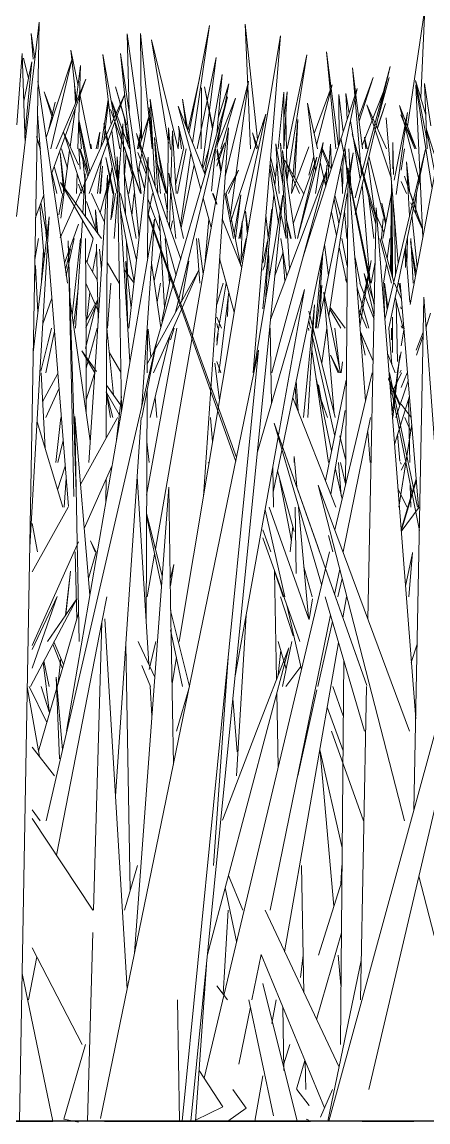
# Model space of a CAD drawing. Header units: millimetres. Extents: x -10020 to 20888, y -4665 to 12339.
# Drawn here: x 1433.1 to 1458.1, y 3048 to 3115.7 of the extents above; entities that cross this region are included whole.
import ezdxf

# ---------------------------------------------------------------- set-up
doc = ezdxf.new("R2010")
doc.units = ezdxf.units.MM
doc.linetypes.add('Grid Line 1_2_', pattern=[22.225, 12.7, -3.175, 3.175, -3.175])
doc.layers.add('G-IMPT', color=8, linetype='Continuous', lineweight=9)

# ---------------------------------------------------------------- blocks, each defined once
blk = doc.blocks.new('Grass Array - 25_dwg-V18-West')
at = {"layer": 'G-IMPT'}
for p, q in [((1439.428, 3107.901), (1439.417, 3107.932)), ((1453.45, 3105.142), (1453.068, 3106.985)), ((1456.969, 3103.77), (1456.794, 3107.101)), ((1454.53, 3099.93), (1453.67, 3104.079)), ((1454.53, 3099.624), (1453.653, 3104.006)), ((1457.186, 3099.624), (1457.041, 3102.383))]:
    blk.add_line(p, q, dxfattribs=at)
blk = doc.blocks.new('Grass Array - 25_dwg-V19-West')
at = {"layer": 'G-IMPT'}
for p, q in [((1432.773, 3103.734), (1434.152, 3115.713)), ((1432.953, 3048), (1434.152, 3115.713)), ((1433.89, 3113.438), (1433.662, 3115.003)), ((1433.787, 3113.419), (1433.662, 3115.003)), ((1443.384, 3108.827), (1444.65, 3115.506)), ((1443.6, 3108.278), (1444.65, 3115.506)), ((1442.779, 3077.552), (1449.026, 3114.87)), ((1448.053, 3102.989), (1449.026, 3114.87)), ((1438.085, 3113.723), (1438.588, 3109.396)), ((1438.085, 3113.723), (1438.785, 3109.833)), ((1439.176, 3113.782), (1440.312, 3102.406)), ((1439.176, 3113.782), (1440.445, 3105.142)), ((1434.592, 3108.609), (1436.163, 3113.389)), ((1434.882, 3107.901), (1436.163, 3113.389)), ((1436.417, 3110.745), (1436.713, 3113.03)), ((1436.55, 3107.901), (1436.713, 3113.03)), ((1443.899, 3107.901), (1445.061, 3113.535)), ((1444.205, 3106.741), (1445.061, 3113.535)), ((1454.005, 3106.332), (1453.466, 3112.896)), ((1454.083, 3107.901), (1453.466, 3112.896)), ((1453.619, 3104.894), (1455.785, 3112.97)), ((1453.619, 3103.863), (1455.785, 3112.97)), ((1443.308, 3109.019), (1444.03, 3112.235)), ((1444.344, 3106.385), (1445.44, 3112.478)), ((1445.102, 3108.804), (1445.44, 3112.478)), ((1435.405, 3103.017), (1434.087, 3112.08)), ((1437.031, 3112.185), (1434.918, 3106.366)), ((1437.031, 3112.185), (1435.205, 3107.901)), ((1444.162, 3111.666), (1444.134, 3107.901)), ((1444.852, 3109.208), (1444.341, 3111.723)), ((1444.838, 3109.129), (1444.341, 3111.723)), ((1445.192, 3109.787), (1445.841, 3111.898)), ((1445.546, 3110.341), (1445.841, 3111.898)), ((1445.617, 3106.194), (1447.048, 3112.067)), ((1445.946, 3103.827), (1447.048, 3112.067)), ((1450.779, 3102.383), (1453.739, 3111.621)), ((1451.089, 3108.853), (1452.206, 3111.84)), ((1451.25, 3108.122), (1452.206, 3111.84)), ((1451.35, 3100.122), (1453.739, 3111.621)), ((1458.36, 3105.446), (1457.362, 3111.834)), ((1457.793, 3102.452), (1457.362, 3111.834)), ((1435.444, 3102.413), (1439.417, 3111.238)), ((1437.245, 3105.142), (1439.417, 3111.238)), ((1441.759, 3105.981), (1440.997, 3110.964)), ((1441.295, 3105.585), (1440.997, 3110.964)), ((1441.231, 3095.413), (1445.767, 3111.106)), ((1443.313, 3109.041), (1442.983, 3110.961)), ((1443.213, 3109.261), (1442.983, 3110.961)), ((1443.089, 3100.007), (1445.767, 3111.106)), ((1448.888, 3107.901), (1449.225, 3111.398)), ((1449.227, 3107.901), (1449.225, 3111.398)), ((1436.066, 3108.036), (1436.367, 3110.356)), ((1440.393, 3105.142), (1438.551, 3110.321)), ((1440.429, 3105.142), (1438.551, 3110.321)), ((1438.628, 3110.827), (1439.715, 3107.901)), ((1438.628, 3110.827), (1439.248, 3108.617)), ((1439.248, 3108.617), (1438.628, 3110.827)), ((1442.714, 3110.531), (1444.378, 3106.3)), ((1442.714, 3110.531), (1444.116, 3105.394)), ((1444.116, 3105.394), (1442.714, 3110.531)), ((1451.299, 3107.901), (1450.68, 3110.713)), ((1451.187, 3106.547), (1450.68, 3110.713)), ((1434.641, 3102.579), (1434.052, 3110.061)), ((1438.829, 3109.587), (1439.132, 3107.901)), ((1445.098, 3107.983), (1445.411, 3109.631)), ((1455.539, 3109.821), (1456.28, 3100.88)), ((1456.031, 3105.977), (1456.853, 3110.134)), ((1456.143, 3105.096), (1456.853, 3110.134)), ((1456.445, 3110.001), (1457.288, 3107.901)), ((1456.445, 3110.001), (1457.373, 3107.901)), ((1436.577, 3106.912), (1435.663, 3108.923)), ((1436.918, 3105.142), (1435.663, 3108.923)), ((1438.968, 3105.142), (1438.136, 3109.47)), ((1438.984, 3105.949), (1438.136, 3109.47)), ((1438.63, 3109.03), (1438.983, 3105.995)), ((1439.049, 3105.951), (1439.31, 3109.444)), ((1439.48, 3103.885), (1439.31, 3109.444)), ((1440.779, 3106.581), (1440.146, 3108.844)), ((1442.875, 3101.101), (1440.146, 3108.844)), ((1440.211, 3107.901), (1440.425, 3109.039)), ((1440.305, 3107.901), (1440.425, 3109.039)), ((1441.322, 3083.237), (1445.822, 3109.195)), ((1442.053, 3103.434), (1442.13, 3109.189)), ((1442.258, 3107.869), (1442.13, 3109.189)), ((1442.272, 3105.801), (1442.372, 3109.014)), ((1442.592, 3105.142), (1442.372, 3109.014)), ((1445.075, 3098.227), (1445.822, 3109.195)), ((1447.651, 3107.901), (1447.301, 3108.894)), ((1447.552, 3107.901), (1447.301, 3108.894)), ((1447.938, 3109.416), (1447.924, 3109.475)), ((1447.938, 3109.392), (1447.924, 3109.475)), ((1454.902, 3103.261), (1453.436, 3108.824)), ((1454.909, 3103.579), (1453.436, 3108.824)), ((1459.707, 3103.745), (1458.011, 3109.096)), ((1459.301, 3102.383), (1458.011, 3109.096)), ((1437.381, 3107.901), (1437.345, 3108.183)), ((1437.361, 3107.901), (1437.345, 3108.183)), ((1441.625, 3105.142), (1441.266, 3108.603)), ((1441.469, 3105.142), (1441.266, 3108.603)), ((1448.933, 3105.142), (1448.73, 3108.209)), ((1449.167, 3105.745), (1448.73, 3108.209)), ((1449.015, 3108.243), (1449.064, 3107.901)), ((1449.015, 3108.243), (1449.37, 3102.396)), ((1450.064, 3102.383), (1451.659, 3108.297)), ((1451.185, 3105.142), (1451.659, 3108.297)), ((1452.094, 3108.2), (1451.946, 3106.026)), ((1452.156, 3106.683), (1452.094, 3108.2)), ((1454.593, 3099.624), (1452.74, 3108.567)), ((1453.189, 3106.322), (1452.74, 3108.567)), ((1455.943, 3106.664), (1455.947, 3108.292)), ((1455.987, 3106.319), (1455.947, 3108.292)), ((1435.726, 3105.412), (1435.455, 3107.652)), ((1435.682, 3105.142), (1435.455, 3107.652)), ((1435.495, 3103.636), (1436.035, 3107.801)), ((1437.155, 3106.213), (1436.644, 3107.901)), ((1437.216, 3106.349), (1436.675, 3107.901)), ((1439.417, 3108.012), (1439.937, 3106.16)), ((1439.937, 3106.16), (1439.417, 3108.012)), ((1442.561, 3105.689), (1443.057, 3107.901)), ((1442.686, 3105.142), (1443.209, 3107.901)), ((1442.861, 3103.196), (1443.506, 3107.63)), ((1444.233, 3106.669), (1444.612, 3107.901)), ((1444.777, 3105.285), (1445.018, 3107.901)), ((1445.349, 3106.465), (1445.098, 3107.773)), ((1445.377, 3106.628), (1445.118, 3107.901)), ((1449.583, 3100.503), (1449.145, 3107.805)), ((1449.943, 3102.383), (1449.145, 3107.805)), ((1449.702, 3105.142), (1450.779, 3108.022)), ((1451.32, 3096.865), (1453.5, 3107.664)), ((1452.835, 3105.142), (1452.884, 3107.503)), ((1453.142, 3105.89), (1453.006, 3107.901)), ((1453.247, 3105.974), (1453.5, 3107.664)), ((1455.451, 3097.4), (1457.948, 3107.88)), ((1457.948, 3107.88), (1455.819, 3097.434)), ((1438.701, 3105.142), (1438.27, 3107.376)), ((1438.27, 3107.376), (1438.757, 3105.142)), ((1438.758, 3105.142), (1438.27, 3107.376)), ((1439.746, 3094.78), (1438.958, 3107.412)), ((1439.145, 3096.892), (1438.958, 3107.412)), ((1439.692, 3096.865), (1440.869, 3107.388)), ((1440.842, 3101.162), (1440.869, 3107.388)), ((1442.031, 3105.142), (1441.433, 3106.99)), ((1441.978, 3105.142), (1441.442, 3106.906)), ((1442.896, 3103.043), (1443.698, 3106.927)), ((1449.373, 3102.383), (1448.382, 3107.008)), ((1448.716, 3106.124), (1448.414, 3107.402)), ((1448.671, 3105.657), (1448.806, 3107.057)), ((1449.289, 3107.201), (1450.441, 3105.142)), ((1449.289, 3107.201), (1450.195, 3105.142)), ((1450.195, 3105.142), (1449.289, 3107.201)), ((1449.812, 3103.278), (1451.263, 3107.397)), ((1450.064, 3102.383), (1451.263, 3107.397)), ((1450.779, 3106.289), (1451.077, 3107.45)), ((1451.807, 3105.592), (1451.477, 3107.089)), ((1456.969, 3103.77), (1456.794, 3107.101)), ((1456.794, 3107.101), (1456.991, 3105.142)), ((1436.463, 3105.142), (1436.502, 3106.395)), ((1436.849, 3103.943), (1437.002, 3106.372)), ((1437.013, 3103.719), (1437.002, 3106.372)), ((1437.683, 3095.71), (1438.365, 3106.279)), ((1437.919, 3103.959), (1438.586, 3106.456)), ((1438.291, 3090.091), (1438.365, 3106.279)), ((1438.36, 3105.231), (1438.586, 3106.456)), ((1439.417, 3106.314), (1440.124, 3102.383)), ((1439.69, 3105.142), (1439.904, 3106.276)), ((1442.588, 3100.106), (1440.864, 3106.275)), ((1443.045, 3102.383), (1442.138, 3106.394)), ((1442.581, 3102.383), (1442.138, 3106.394)), ((1445.652, 3105.142), (1446.429, 3106.595)), ((1445.823, 3105.142), (1446.429, 3106.595)), ((1448.891, 3103.319), (1448.357, 3106.702)), ((1448.415, 3097.387), (1451.848, 3106.546)), ((1448.988, 3095.971), (1451.848, 3106.546)), ((1453.019, 3087.189), (1453.193, 3106.707)), ((1453.97, 3096.232), (1453.193, 3106.707)), ((1457.011, 3098.317), (1458.535, 3106.369)), ((1435.472, 3105.827), (1437.99, 3102.383)), ((1435.472, 3105.827), (1437.481, 3102.383)), ((1454.413, 3101.35), (1454.056, 3105.702)), ((1455.864, 3105.903), (1455.789, 3100.443)), ((1455.87, 3105.83), (1455.862, 3100.183)), ((1434.445, 3105.064), (1433.939, 3103.669)), ((1438.178, 3103.387), (1437.381, 3105.142)), ((1438.782, 3102.383), (1438.983, 3105.065)), ((1440.161, 3101.055), (1439.178, 3105.142)), ((1439.869, 3103.801), (1440.011, 3105.142)), ((1440.853, 3103.743), (1441.142, 3105.142)), ((1440.858, 3104.826), (1441.605, 3102.814)), ((1442.061, 3104.011), (1441.888, 3105.142)), ((1442.186, 3103.056), (1442.251, 3105.142)), ((1444.261, 3104.865), (1444.757, 3103.049)), ((1444.757, 3103.049), (1444.261, 3104.865)), ((1444.833, 3105.142), (1445.098, 3104.47)), ((1446.131, 3102.383), (1445.602, 3105.142)), ((1446.584, 3100.693), (1445.679, 3105.142)), ((1446.18, 3102.679), (1446.579, 3105.078)), ((1446.246, 3102.383), (1446.579, 3105.078)), ((1447.369, 3094.106), (1449.177, 3105.054)), ((1447.938, 3098.053), (1448.615, 3105.069)), ((1448.167, 3094.887), (1449.177, 3105.054)), ((1451.997, 3097.622), (1453.123, 3105.142)), ((1452.62, 3103.302), (1452.322, 3104.798)), ((1452.714, 3103.772), (1452.371, 3105.034)), ((1454.802, 3098.266), (1453.426, 3105.142)), ((1454.765, 3102.383), (1454.439, 3105.019)), ((1455.32, 3102.383), (1455.909, 3105.361)), ((1455.927, 3099.953), (1455.939, 3105)), ((1434.47, 3101.121), (1434.206, 3104.405)), ((1434.588, 3102.776), (1434.266, 3104.57)), ((1437.665, 3102.892), (1437.076, 3104.668)), ((1437.636, 3104.139), (1437.777, 3102.674)), ((1437.636, 3104.139), (1437.667, 3102.825)), ((1437.667, 3102.825), (1437.636, 3104.139)), ((1440.011, 3099.712), (1439.163, 3104.128)), ((1453.113, 3102.383), (1452.962, 3104.067)), ((1454.413, 3078.924), (1454.922, 3104.261)), ((1455.691, 3094.293), (1454.922, 3104.261)), ((1433.792, 3095.357), (1434.774, 3103.708)), ((1434.189, 3093.754), (1434.774, 3103.708)), ((1435.839, 3072.034), (1441.254, 3103.561)), ((1436.403, 3096.865), (1436.822, 3103.512)), ((1440.579, 3093.527), (1441.254, 3103.561)), ((1446.32, 3088.899), (1440.854, 3103.97)), ((1442.538, 3099.116), (1440.854, 3103.848)), ((1441.88, 3098.123), (1441.545, 3103.837)), ((1442.369, 3103.47), (1442.258, 3102.884)), ((1444.361, 3100.768), (1444.618, 3103.556)), ((1445.441, 3103.598), (1446.632, 3100.569)), ((1449.645, 3102.383), (1449.404, 3103.463)), ((1449.671, 3102.383), (1449.404, 3103.463)), ((1452.472, 3102.571), (1452.157, 3104.004)), ((1455.24, 3102.397), (1455.355, 3103.594)), ((1456.112, 3100.174), (1456.038, 3103.8)), ((1457.122, 3103.832), (1457.445, 3100.613)), ((1434.657, 3102.383), (1434.579, 3102.776)), ((1434.613, 3102.383), (1434.579, 3102.776)), ((1435.405, 3103.017), (1435.898, 3099.624)), ((1435.718, 3100.86), (1436.577, 3103.269)), ((1447.331, 3094.106), (1448.053, 3102.989)), ((1433.893, 3101.082), (1434.118, 3102.383)), ((1435.957, 3085.868), (1434.679, 3102.094)), ((1435.832, 3100.075), (1436.324, 3102.383)), ((1436.165, 3092.385), (1435.94, 3102.243)), ((1436.446, 3086.752), (1435.94, 3102.243)), ((1436.184, 3097.659), (1436.704, 3102.383)), ((1437.044, 3095.974), (1437.018, 3102.383)), ((1437.103, 3100.903), (1437.492, 3102.363)), ((1437.685, 3102.033), (1437.792, 3097.398)), ((1437.792, 3097.398), (1437.685, 3102.033)), ((1439.593, 3100.19), (1439.531, 3102.207)), ((1442.194, 3099.643), (1441.91, 3102.383)), ((1444.061, 3099.624), (1443.842, 3102.383)), ((1444.262, 3100.197), (1443.979, 3102.383)), ((1449.408, 3100.037), (1449.038, 3102.383)), ((1450.415, 3101.247), (1450.779, 3102.383)), ((1453.139, 3100.694), (1452.803, 3102.383)), ((1455.86, 3099.624), (1455.133, 3102.383)), ((1455.999, 3099.697), (1455.244, 3102.383)), ((1455.589, 3101.157), (1455.761, 3102.383)), ((1457.037, 3102.193), (1457.335, 3100.028)), ((1457.037, 3102.193), (1457.371, 3100.221)), ((1457.186, 3099.624), (1457.041, 3102.383)), ((1434.312, 3099.82), (1434.426, 3101.663)), ((1436.084, 3101.733), (1435.777, 3100.458)), ((1437.453, 3100.306), (1437.694, 3101.616)), ((1437.869, 3101.717), (1437.99, 3100.465)), ((1441.233, 3099.774), (1441.67, 3101.719)), ((1448.093, 3098.489), (1448.294, 3101.779)), ((1448.329, 3099.915), (1448.294, 3101.779)), ((1448.682, 3100.072), (1449.176, 3101.474)), ((1449.292, 3099.726), (1449.172, 3101.536)), ((1451.636, 3101.498), (1451.428, 3098.455)), ((1451.973, 3100.096), (1451.741, 3102.001)), ((1453.114, 3099.656), (1452.63, 3101.851)), ((1456.719, 3100.594), (1456.694, 3101.732)), ((1456.993, 3098.459), (1456.716, 3101.84)), ((1433.927, 3100.726), (1433.869, 3099.624)), ((1433.869, 3099.624), (1433.927, 3100.726)), ((1433.927, 3100.726), (1434.081, 3097.817)), ((1437.024, 3101.037), (1437.736, 3099.826)), ((1438.34, 3100.909), (1439.09, 3099.624)), ((1439.491, 3100.99), (1439.83, 3098.093)), ((1439.491, 3100.99), (1439.617, 3096.865)), ((1441.657, 3096.886), (1441.073, 3100.866)), ((1443.372, 3100.976), (1442.921, 3098.471)), ((1445.274, 3101.153), (1445.785, 3099.284)), ((1446.177, 3097.847), (1445.274, 3101.153)), ((1451.18, 3096.865), (1451.55, 3101.085)), ((1453.929, 3099.624), (1453.619, 3101.188)), ((1453.877, 3097.487), (1454.615, 3101.03)), ((1453.915, 3096.986), (1454.615, 3101.03)), ((1454.413, 3101.35), (1454.555, 3099.624)), ((1454.613, 3099.624), (1454.855, 3100.922)), ((1455.373, 3099.624), (1455.543, 3100.83)), ((1439.417, 3100.43), (1440.007, 3099.624)), ((1440.814, 3094.658), (1444, 3100.424)), ((1441.196, 3094.106), (1444, 3100.424)), ((1443.089, 3100.007), (1442.561, 3097.818)), ((1448.025, 3100.656), (1447.938, 3100.423)), ((1451.35, 3100.122), (1448.573, 3086.751)), ((1454.804, 3098.357), (1454.175, 3100.229)), ((1454.175, 3100.229), (1454.789, 3097.618)), ((1454.789, 3097.618), (1454.175, 3100.229)), ((1437.031, 3099.624), (1437.779, 3097.958)), ((1438.37, 3096.865), (1438.576, 3099.624)), ((1441.64, 3099.624), (1441.423, 3098.481)), ((1442.258, 3099.95), (1441.71, 3097.295)), ((1445.098, 3098.323), (1445.483, 3099.624)), ((1445.098, 3096.175), (1445.672, 3099.624)), ((1451.221, 3096.865), (1451.565, 3099.504)), ((1451.449, 3097.502), (1451.565, 3099.504)), ((1452.003, 3048), (1466.059, 3099.498)), ((1453.128, 3099.624), (1453.029, 3099.855)), ((1453.13, 3099.624), (1453.029, 3099.855)), ((1453.739, 3099.344), (1454.459, 3096.865)), ((1453.91, 3099.624), (1454.784, 3097.406)), ((1456.385, 3099.624), (1457.529, 3085.829)), ((1434.387, 3097.125), (1434.947, 3098.695)), ((1436.275, 3097.028), (1436.556, 3099.282)), ((1442.538, 3099.116), (1446.266, 3088.636)), ((1445.322, 3094.895), (1445.839, 3099.084)), ((1445.757, 3097.569), (1445.797, 3098.743)), ((1446.177, 3097.847), (1445.785, 3099.284)), ((1447.605, 3089.233), (1450.511, 3099.247)), ((1448.859, 3090.033), (1450.511, 3099.247)), ((1452.713, 3094.106), (1451.701, 3099.078)), ((1452.337, 3091.603), (1451.701, 3099.078)), ((1456.587, 3096.865), (1456.088, 3098.76)), ((1457.239, 3067.182), (1457.859, 3098.763)), ((1458.532, 3089.569), (1457.859, 3098.763)), ((1436.062, 3098.495), (1437.309, 3089.918)), ((1437.655, 3098.234), (1437.015, 3095.603)), ((1437.039, 3097.282), (1437.763, 3098.63)), ((1437.04, 3096.884), (1437.766, 3098.514)), ((1445.075, 3098.227), (1444.276, 3086.492)), ((1450.437, 3091.347), (1451.116, 3098.294)), ((1450.703, 3091.347), (1451.116, 3098.294)), ((1452.057, 3098.02), (1452.738, 3096.865)), ((1453.008, 3096.865), (1452.074, 3098.135)), ((1454.334, 3096.865), (1453.839, 3097.999)), ((1456.222, 3094.807), (1456.146, 3098.541)), ((1456.428, 3098.166), (1456.459, 3098.055)), ((1445.382, 3096.865), (1445.098, 3097.528)), ((1452.4, 3091.347), (1450.779, 3097.905)), ((1450.877, 3096.865), (1450.779, 3097.305)), ((1455.703, 3096.865), (1455.819, 3097.434)), ((1455.921, 3097.542), (1455.916, 3095.354)), ((1458.269, 3097.774), (1457.966, 3096.865)), ((1434.56, 3094.106), (1435.107, 3096.669)), ((1434.913, 3096.865), (1434.706, 3096.006)), ((1437.05, 3094.391), (1437.733, 3096.865)), ((1438.336, 3096.865), (1438.733, 3092.742)), ((1439.145, 3096.892), (1439.236, 3091.808)), ((1442.633, 3096.865), (1440.779, 3086.56)), ((1440.823, 3096.791), (1440.812, 3094.106)), ((1440.873, 3096.791), (1441.044, 3095.074)), ((1442.468, 3096.865), (1442.258, 3096.134)), ((1445.159, 3096.865), (1445.098, 3097.138)), ((1448.472, 3092.22), (1448.385, 3096.865)), ((1450.756, 3096.865), (1450.779, 3096.712)), ((1451.884, 3096.865), (1451.564, 3094.727)), ((1452.685, 3094.245), (1452.366, 3096.865)), ((1454.733, 3094.83), (1453.941, 3096.629)), ((1455.89, 3094.601), (1455.705, 3096.865)), ((1455.857, 3096.865), (1455.856, 3096.131)), ((1457.372, 3095.494), (1457.816, 3096.614)), ((1434.272, 3094.211), (1434.706, 3096.006)), ((1434.59, 3066.516), (1441.381, 3095.977)), ((1437.044, 3095.974), (1437.061, 3091.622)), ((1441.381, 3095.977), (1440.48, 3091.347)), ((1442.223, 3096.42), (1440.999, 3091.347)), ((1445.098, 3095.811), (1445.193, 3096.547)), ((1445.098, 3096.063), (1445.193, 3096.547)), ((1448.988, 3095.971), (1448.484, 3094.106)), ((1451.609, 3093.584), (1450.999, 3096.32)), ((1454.235, 3095.195), (1453.956, 3096.594)), ((1453.97, 3096.232), (1454.256, 3092.382)), ((1454.733, 3094.83), (1454.026, 3096.435)), ((1457.812, 3096.403), (1457.41, 3095.196)), ((1437.696, 3094.184), (1436.781, 3095.458)), ((1437.58, 3094.106), (1436.781, 3095.458)), ((1437.683, 3095.71), (1437.223, 3088.588)), ((1437.941, 3048.164), (1447.678, 3095.502)), ((1438.484, 3095.329), (1439.194, 3094.138)), ((1439.194, 3094.138), (1438.484, 3095.329)), ((1446.829, 3086.944), (1447.678, 3095.502)), ((1450.952, 3095.535), (1451.975, 3088.588)), ((1455.613, 3095.305), (1456.086, 3094.106)), ((1456.214, 3094.106), (1456.459, 3095.403)), ((1448.167, 3094.887), (1443.506, 3048)), ((1444.975, 3094.694), (1445.269, 3092.424)), ((1445.34, 3094.106), (1445.098, 3094.794)), ((1445.322, 3094.895), (1445.225, 3094.106)), ((1452.105, 3095.202), (1452.567, 3094.106)), ((1452.105, 3095.202), (1452.656, 3094.106)), ((1452.756, 3094.106), (1452.844, 3094.775)), ((1456.366, 3095.168), (1455.894, 3091.665)), ((1455.894, 3091.665), (1456.366, 3095.168)), ((1456.366, 3095.168), (1455.949, 3091.347)), ((1434.277, 3094.106), (1434.523, 3089.453)), ((1434.372, 3092.32), (1435.311, 3094.068)), ((1437.058, 3092.44), (1437.577, 3094.072)), ((1452.362, 3084.43), (1454.667, 3094.106)), ((1455.691, 3094.293), (1457.349, 3072.8)), ((1457.452, 3085.829), (1455.737, 3094.106)), ((1455.811, 3092.735), (1456.478, 3094.106)), ((1456.379, 3094.106), (1456.459, 3094.262)), ((1456.459, 3093.195), (1456.821, 3094.106)), ((1434.189, 3093.754), (1433.579, 3083.36)), ((1439.164, 3092.141), (1438.306, 3093.336)), ((1440.579, 3093.527), (1440.48, 3092.069)), ((1450.001, 3092.006), (1449.925, 3093.258)), ((1450.11, 3091.729), (1449.997, 3093.606)), ((1452.174, 3089.309), (1451.199, 3093.859)), ((1451.625, 3091.871), (1451.36, 3093.364)), ((1451.609, 3093.584), (1452.362, 3090.213)), ((1451.789, 3087.461), (1453.077, 3093.645)), ((1456.37, 3092.075), (1455.667, 3093.71)), ((1456.394, 3092.148), (1455.671, 3093.804)), ((1455.75, 3093.525), (1457.577, 3084.399)), ((1456.883, 3093.615), (1456.127, 3091.347)), ((1434.574, 3091.347), (1435.383, 3093.163)), ((1438.688, 3091.347), (1438.279, 3092.94)), ((1438.543, 3091.347), (1438.279, 3092.94)), ((1439.095, 3091.546), (1438.304, 3092.883)), ((1438.924, 3089.993), (1439.221, 3092.647)), ((1440.807, 3093.035), (1440.746, 3078.764)), ((1441.294, 3092.57), (1441.416, 3091.347)), ((1449.781, 3092.565), (1452.431, 3085.829)), ((1456.046, 3089.695), (1456.962, 3092.668)), ((1436.165, 3092.385), (1436.299, 3086.487)), ((1451.512, 3092.508), (1451.916, 3091.347)), ((1457.063, 3091.347), (1456.459, 3092.168)), ((1456.986, 3088.588), (1456.9, 3092.468)), ((1435.488, 3091.347), (1435.185, 3088.588)), ((1436.506, 3083.67), (1436.364, 3091.418)), ((1437.279, 3080.414), (1436.364, 3091.418)), ((1438.938, 3091.262), (1436.712, 3087.233)), ((1440.432, 3091.347), (1438.861, 3068.025)), ((1438.938, 3091.262), (1438.985, 3091.347)), ((1444.838, 3089.849), (1444.719, 3091.347)), ((1453.014, 3091.793), (1452.118, 3086.623)), ((1452.89, 3083.07), (1454.577, 3091.347)), ((1457.052, 3090.486), (1456.682, 3091.347)), ((1434.033, 3091.088), (1435.611, 3085.829)), ((1448.643, 3091.012), (1451.559, 3081.057)), ((1448.643, 3091.012), (1451.317, 3083.408)), ((1454.331, 3074.84), (1448.643, 3091.012)), ((1456.307, 3085.829), (1457.104, 3090.952)), ((1456.322, 3085.829), (1457.106, 3090.93)), ((1435.637, 3089.935), (1435.309, 3088.588)), ((1440.794, 3089.851), (1440.941, 3088.588)), ((1448.859, 3090.033), (1446.221, 3075.307)), ((1453.034, 3088.786), (1452.677, 3090.227)), ((1454.398, 3090.471), (1454.538, 3088.588)), ((1463.932, 3090.405), (1454.471, 3049.962)), ((1456.375, 3088.672), (1456.24, 3090.325)), ((1444.571, 3088.554), (1444.583, 3088.588)), ((1450.027, 3087.075), (1449.86, 3088.961)), ((1449.867, 3088.588), (1449.86, 3088.961)), ((1452.769, 3086.531), (1452.594, 3088.588)), ((1452.724, 3088.588), (1453.02, 3087.264)), ((1456.459, 3088.48), (1456.412, 3088.588)), ((1456.701, 3088.588), (1456.459, 3088.114)), ((1435.292, 3086.892), (1435.761, 3088.364)), ((1436.938, 3084.512), (1438.642, 3088.351)), ((1448.545, 3088.278), (1448.59, 3085.829)), ((1449.868, 3084.329), (1448.847, 3088.068)), ((1449.868, 3084.329), (1448.847, 3088.068)), ((1452.813, 3086.323), (1452.4, 3088.25)), ((1435.708, 3085.829), (1435.82, 3087.609)), ((1438.273, 3086.204), (1438.279, 3087.534)), ((1440.909, 3076.152), (1440.187, 3087.714)), ((1449.694, 3083.751), (1448.921, 3087.796)), ((1453.91, 3080.273), (1451.339, 3087.178)), ((1456.661, 3066.516), (1451.339, 3087.178)), ((1456.459, 3084.464), (1457.385, 3087.565)), ((1457.391, 3087.492), (1456.459, 3084.353)), ((1457.048, 3085.829), (1457.017, 3087.194)), ((1440.04, 3058.367), (1442.136, 3087.064)), ((1442.256, 3080.078), (1442.136, 3087.064)), ((1446.829, 3086.944), (1442.964, 3048)), ((1456.82, 3085.829), (1456.255, 3086.951)), ((1435.936, 3085.829), (1433.737, 3081.849)), ((1450.013, 3081.084), (1448.327, 3085.829)), ((1449.994, 3081.752), (1449.918, 3085.829)), ((1450.738, 3079.043), (1450.138, 3085.829)), ((1456.459, 3084.334), (1457.573, 3085.829)), ((1441.69, 3080.964), (1440.774, 3085.296)), ((1441.735, 3081.571), (1440.775, 3085.452)), ((1449.295, 3080.311), (1448.076, 3085.66)), ((1434.048, 3083.07), (1433.737, 3084.83)), ((1448.434, 3083.07), (1447.938, 3084.437)), ((1449.628, 3083.07), (1449.782, 3084.644)), ((1437.6, 3083.07), (1437.319, 3083.749)), ((1437.64, 3083.07), (1437.319, 3083.749)), ((1447.938, 3083.936), (1450.21, 3077.552)), ((1452.252, 3083.07), (1451.988, 3084.079)), ((1433.737, 3077.299), (1436.577, 3083.699)), ((1436.378, 3083.07), (1436.472, 3078.944)), ((1436.506, 3083.67), (1436.619, 3077.552)), ((1437.193, 3081.44), (1437.664, 3083.07)), ((1444.316, 3050.649), (1452.038, 3083.07)), ((1451.436, 3083.07), (1451.317, 3083.408)), ((1440.815, 3080.311), (1441.272, 3082.944)), ((1456.719, 3080.966), (1457.152, 3082.991)), ((1456.719, 3080.966), (1457.152, 3082.991)), ((1457.156, 3083.036), (1456.924, 3080.311)), ((1435.786, 3079.174), (1436.082, 3081.894)), ((1435.799, 3079.192), (1436.082, 3081.894)), ((1442.258, 3081.467), (1442.454, 3082.305)), ((1442.258, 3080.989), (1442.454, 3082.305)), ((1448.664, 3081.897), (1448.787, 3075.236)), ((1449.185, 3080.311), (1448.664, 3081.896)), ((1450.965, 3080.311), (1450.464, 3082.147)), ((1450.965, 3080.311), (1450.464, 3082.147)), ((1452.356, 3080.454), (1452.672, 3082.003)), ((1450.013, 3081.084), (1450.779, 3078.93)), ((1452.561, 3080.311), (1452.816, 3081.444)), ((1433.617, 3074.793), (1436.483, 3080.191)), ((1433.737, 3077.065), (1435.271, 3080.318)), ((1433.737, 3075.921), (1435.271, 3080.318)), ((1434.675, 3077.552), (1436.483, 3080.191)), ((1438.018, 3078.744), (1438.325, 3080.311)), ((1442.256, 3080.078), (1442.429, 3069.981)), ((1449.026, 3080.311), (1449.796, 3077.898)), ((1450.315, 3075.834), (1449.414, 3079.789)), ((1451.001, 3080.177), (1450.783, 3078.917)), ((1451.777, 3080.311), (1454.202, 3072.034)), ((1454.331, 3074.84), (1452.406, 3080.311)), ((1453.095, 3080.311), (1452.866, 3079.004)), ((1453.91, 3080.273), (1456.979, 3072.034)), ((1434.118, 3070.799), (1436.577, 3079.308)), ((1443.411, 3074.793), (1442.258, 3079.457)), ((1446.309, 3069.275), (1446.913, 3079.174)), ((1448.389, 3060.998), (1452.101, 3079.204)), ((1438.018, 3078.744), (1435.23, 3064.393)), ((1437.51, 3060.998), (1438.018, 3078.744)), ((1438.431, 3075.15), (1438.201, 3078.959)), ((1451.322, 3074.793), (1452.221, 3078.796)), ((1442.258, 3078.281), (1442.995, 3074.793)), ((1434.994, 3077.388), (1435.59, 3075.893)), ((1435.069, 3077.529), (1435.658, 3076.129)), ((1439.492, 3077.395), (1439.763, 3062.209)), ((1440.317, 3077.405), (1440.247, 3077.552)), ((1441.281, 3075.364), (1440.317, 3077.405)), ((1440.937, 3075.827), (1441.341, 3077.552)), ((1444.527, 3058.268), (1449.531, 3077.163)), ((1447.551, 3072.031), (1449.531, 3077.163)), ((1448.888, 3075.496), (1449.037, 3077.026)), ((1448.89, 3077.552), (1449.368, 3075.842)), ((1449.15, 3074.793), (1449.724, 3077.552)), ((1452.602, 3077.494), (1449.274, 3058.448)), ((1457.082, 3076.266), (1457.439, 3077.392)), ((1434.771, 3074.793), (1434.456, 3076.374)), ((1435.334, 3075.007), (1435.497, 3076.512)), ((1442.344, 3074.948), (1442.617, 3076.582)), ((1445.797, 3076.549), (1444.895, 3063.757)), ((1452.713, 3052.721), (1452.924, 3076.397)), ((1434.79, 3073.126), (1434.405, 3076.277)), ((1441.015, 3074.793), (1440.486, 3076.075)), ((1449.356, 3074.793), (1450.272, 3076.023)), ((1435.404, 3070.334), (1435.213, 3075.355)), ((1435.594, 3070.872), (1435.213, 3075.355)), ((1438.431, 3075.15), (1439.58, 3056.13)), ((1434.173, 3070.481), (1433.427, 3074.769)), ((1434.629, 3072.568), (1433.553, 3074.793)), ((1434.629, 3072.568), (1433.553, 3074.793)), ((1434.778, 3073.227), (1434.285, 3074.793)), ((1441.107, 3072.979), (1440.994, 3074.793)), ((1442.614, 3072.034), (1443.415, 3074.793)), ((1448.803, 3074.415), (1448.888, 3069.843)), ((1450.083, 3069.275), (1451.271, 3074.568)), ((1452.249, 3074.793), (1452.893, 3072.98)), ((1453.941, 3055.48), (1454.33, 3074.793)), ((1446.354, 3070.761), (1446.094, 3074.034)), ((1452.874, 3070.827), (1451.905, 3073.501)), ((1447.551, 3072.031), (1445.442, 3066.559)), ((1452.173, 3072.034), (1454.136, 3066.516)), ((1433.737, 3071.046), (1435.105, 3069.275)), ((1452.821, 3064.839), (1451.446, 3070.874)), ((1452.313, 3061.253), (1451.472, 3070.759)), ((1433.737, 3067.18), (1434.213, 3066.516)), ((1433.737, 3066.652), (1437.474, 3060.998)), ((1439.412, 3060.998), (1440.212, 3063.757)), ((1450.326, 3063.757), (1450.471, 3055.915)), ((1452.74, 3062.597), (1452.811, 3063.757)), ((1446.708, 3060.998), (1445.82, 3063.15)), ((1451.356, 3058.239), (1452.803, 3062.794)), ((1461.431, 3048), (1457.543, 3063.093)), ((1445.619, 3062.391), (1446.321, 3059.068)), ((1445.488, 3055.834), (1445.804, 3060.998)), ((1452.632, 3051.341), (1448.069, 3060.998)), ((1437.137, 3048), (1437.47, 3059.622)), ((1452.774, 3059.613), (1451.248, 3054.27)), ((1436.814, 3052.721), (1433.737, 3058.675)), ((1434.014, 3058.138), (1433.498, 3055.48)), ((1447.833, 3058.272), (1447.265, 3055.48)), ((1447.833, 3058.272), (1451.724, 3048.826)), ((1450.422, 3058.239), (1450.248, 3056.854)), ((1452.746, 3056.367), (1452.58, 3058.239)), ((1444.463, 3057.63), (1443.785, 3048)), ((1451.94, 3048), (1453.99, 3057.905)), ((1433.115, 3057.105), (1434.992, 3048)), ((1445.098, 3056.34), (1445.762, 3055.48)), ((1450.04, 3048), (1447.938, 3056.495)), ((1442.677, 3055.48), (1442.806, 3048)), ((1447.08, 3055.48), (1448.592, 3048.331)), ((1448.755, 3055.48), (1448.499, 3054.015)), ((1447.174, 3055.035), (1446.461, 3051.527)), ((1449.163, 3055.043), (1449.236, 3051.123)), ((1435.678, 3048.13), (1437.01, 3052.721)), ((1449.228, 3051.539), (1449.603, 3052.721)), ((1450.525, 3051.738), (1450.019, 3049.969)), ((1450.549, 3051.678), (1450.581, 3049.962)), ((1444.005, 3051.121), (1445.482, 3048.886)), ((1447.938, 3050.805), (1447.448, 3048)), ((1446.09, 3049.962), (1446.916, 3048.811)), ((1450.025, 3049.962), (1450.791, 3048.971)), ((1452.217, 3049.962), (1451.479, 3048.264)), ((1443.79, 3048.073), (1445.482, 3048.886)), ((1445.777, 3048), (1446.916, 3048.811)), ((1450.779, 3048.963), (1450.791, 3048.971)), ((1435.678, 3048.13), (1436.577, 3047.956)), ((1450.779, 3048.076), (1450.614, 3048.135))]:
    blk.add_line(p, q, dxfattribs=at)
blk = doc.blocks.new('Grass Array - Grass Array-439229-West')
for name in ['Grass Array - 25_dwg-V19-West', 'Grass Array - 25_dwg-V18-West']:
    blk.add_blockref(name, (0, 0))
blk = doc.blocks.new('Grass Array - Grass Array-V20-West')
blk.add_blockref('Grass Array - 25_dwg-V18-West', (0, 0))
blk.add_blockref('Grass Array - 25_dwg-V18-West', (0, 0))
blk = doc.blocks.new('Grass Array - 25_dwg-V27-West')
at = {"layer": 'G-IMPT'}
for p, q in [((1439.428, 3107.901), (1439.417, 3107.932)), ((1453.45, 3105.142), (1453.068, 3106.985)), ((1456.884, 3105.378), (1456.794, 3107.101)), ((1454.53, 3099.93), (1453.67, 3104.079)), ((1454.53, 3099.624), (1453.653, 3104.006)), ((1457.167, 3099.976), (1457.041, 3102.383))]:
    blk.add_line(p, q, dxfattribs=at)
blk = doc.blocks.new('Grass Array - Grass Array-440235-West')
for name in ['Grass Array - 25_dwg-V27-West', 'Grass Array - 25_dwg-V18-West', 'Grass Array - 25_dwg-V18-West', 'Grass Array - 25_dwg-V18-West', 'Grass Array - 25_dwg-V18-West', 'Grass Array - 25_dwg-V18-West', 'Grass Array - 25_dwg-V18-West']:
    blk.add_blockref(name, (0, 0))
blk = doc.blocks.new('Grass Array - 25_dwg-V23-West')
at = {"layer": 'G-IMPT'}
for p, q in [((1946.645, 3109.399), (1945.974, 3111.732)), ((1946.644, 3109.391), (1945.974, 3111.732)), ((1962.101, 3109.186), (1962.604, 3110.688)), ((1962.103, 3109.181), (1962.604, 3110.688))]:
    blk.add_line(p, q, dxfattribs=at)
blk = doc.blocks.new('Grass Array - 25_dwg-V41-West')
at = {"layer": 'G-IMPT'}
for p, q in [((1456.852, 3109.271), (1457.92, 3116.557)), ((1457.667, 3111.046), (1457.92, 3116.557)), ((1447.186, 3107.901), (1446.841, 3115.587)), ((1447.614, 3108.479), (1446.841, 3115.587)), ((1440.461, 3108.462), (1439.57, 3114.996)), ((1439.701, 3110.204), (1439.57, 3114.996)), ((1441.123, 3107.901), (1440.4, 3115.009)), ((1440.455, 3108.504), (1440.4, 3115.009)), ((1442.713, 3107.901), (1441.07, 3114.615)), ((1442.118, 3108.256), (1441.07, 3114.615)), ((1432.777, 3109.372), (1433.12, 3113.774)), ((1433.293, 3108.254), (1433.12, 3113.774)), ((1436.552, 3111.781), (1436.103, 3113.989)), ((1436.103, 3113.989), (1436.439, 3110.915)), ((1450.653, 3113.7), (1449.426, 3107.901)), ((1450.653, 3113.7), (1449.434, 3106.015)), ((1451.866, 3113.874), (1452.428, 3107.901)), ((1451.866, 3113.874), (1452.599, 3108.066)), ((1433.205, 3113.419), (1433.186, 3113.486)), ((1433.497, 3112.231), (1433.186, 3113.486)), ((1433.212, 3110.846), (1433.707, 3113.255)), ((1433.279, 3108.719), (1433.707, 3113.255)), ((1453.839, 3109.878), (1454.74, 3112.297)), ((1453.872, 3109.606), (1454.74, 3112.297)), ((1455.051, 3109.881), (1455.709, 3112.304)), ((1436.394, 3110.691), (1436.333, 3111.884)), ((1439.417, 3109.79), (1438.859, 3111.732)), ((1439.417, 3109.78), (1438.859, 3111.732)), ((1458.039, 3108.508), (1457.348, 3112.122)), ((1457.978, 3109.999), (1457.348, 3112.122)), ((1458.29, 3109.318), (1457.9, 3111.932)), ((1458.064, 3107.901), (1457.9, 3111.932)), ((1434.972, 3109.765), (1434.472, 3111.414)), ((1435.024, 3109.922), (1434.472, 3111.414)), ((1437.34, 3107.901), (1436.657, 3111.261)), ((1438.407, 3110.952), (1437.955, 3107.99)), ((1445.129, 3108.144), (1446.26, 3111.019)), ((1445.344, 3107.901), (1446.26, 3111.019)), ((1449.226, 3109.778), (1449.439, 3111.407)), ((1449.239, 3107.901), (1449.439, 3111.407)), ((1452.883, 3108.949), (1452.621, 3111.251)), ((1452.627, 3108.152), (1452.621, 3111.251)), ((1453.25, 3110.094), (1453.048, 3111.31)), ((1453.134, 3109.733), (1453.048, 3111.31)), ((1454.058, 3108.103), (1455.386, 3111.483)), ((1438.423, 3110.811), (1438.138, 3108.396)), ((1441.164, 3107.901), (1440.943, 3110.453)), ((1454.345, 3110.619), (1455.56, 3107.901)), ((1454.345, 3110.619), (1455.852, 3106.047)), ((1455.852, 3106.047), (1454.345, 3110.619)), ((1454.986, 3109.186), (1455.489, 3110.688)), ((1454.988, 3109.181), (1455.489, 3110.688)), ((1457.377, 3107.901), (1456.349, 3110.579)), ((1456.349, 3110.579), (1457.646, 3105.665)), ((1437.15, 3106.539), (1436.605, 3109.634)), ((1437.288, 3106.51), (1436.608, 3109.712)), ((1439.759, 3107.901), (1439.404, 3109.86)), ((1439.646, 3108.086), (1439.404, 3109.86)), ((1440.249, 3106.475), (1440.91, 3109.868)), ((1440.316, 3108.007), (1440.91, 3109.868)), ((1445.954, 3103.387), (1448.123, 3110.043)), ((1446.455, 3102.383), (1448.123, 3110.043)), ((1449.439, 3105.807), (1449.35, 3109.853)), ((1450.1, 3109.702), (1449.703, 3105.144)), ((1449.703, 3105.144), (1450.1, 3109.702)), ((1450.1, 3109.702), (1449.909, 3106.092)), ((1453.923, 3106.029), (1453.326, 3109.633)), ((1436.6, 3109.45), (1436.769, 3107.901)), ((1437.672, 3107.901), (1437.906, 3108.937)), ((1437.765, 3107.901), (1437.906, 3108.937)), ((1442.807, 3109.059), (1442.712, 3107.905)), ((1442.735, 3109.305), (1443.061, 3107.919)), ((1442.735, 3109.305), (1442.929, 3107.901)), ((1442.929, 3107.901), (1442.735, 3109.305)), ((1434.244, 3107.901), (1434, 3108.655)), ((1434.213, 3107.901), (1434, 3108.655)), ((1445.098, 3107.21), (1445.587, 3108.281)), ((1445.098, 3106.843), (1445.587, 3108.281)), ((1454.365, 3107.901), (1454.189, 3108.613)), ((1454.287, 3107.901), (1454.189, 3108.613)), ((1435.895, 3106.722), (1435.538, 3107.901)), ((1436.692, 3106.66), (1436.608, 3107.901)), ((1439.42, 3106.297), (1439.527, 3107.62)), ((1440.752, 3106.342), (1440.243, 3107.669)), ((1441.996, 3105.249), (1441.485, 3107.771)), ((1451.546, 3107.901), (1451.995, 3106.747)), ((1451.62, 3107.901), (1452.149, 3106.659)), ((1453.3, 3106.673), (1453.233, 3107.901)), ((1455.501, 3103.296), (1454.474, 3107.458)), ((1456.459, 3106.594), (1456.651, 3107.901)), ((1435.563, 3105.142), (1435.084, 3106.823)), ((1436.84, 3107.253), (1436.973, 3106.04)), ((1438.005, 3107.276), (1437.753, 3105.142)), ((1437.902, 3105.142), (1438.067, 3106.841)), ((1437.931, 3105.142), (1438.067, 3106.841)), ((1451.826, 3105.652), (1451.869, 3106.888)), ((1451.832, 3105.672), (1451.869, 3106.888)), ((1452.841, 3105.445), (1452.742, 3106.82)), ((1454.816, 3104.055), (1454.394, 3107.122)), ((1435.254, 3105.142), (1434.937, 3106.42)), ((1438.372, 3105.142), (1438.655, 3106.77)), ((1440.653, 3105.46), (1440.295, 3106.712)), ((1440.656, 3105.483), (1440.298, 3106.727)), ((1453.383, 3105.142), (1453.314, 3106.419)), ((1457.682, 3103.15), (1456.671, 3106.212)), ((1436.793, 3105.142), (1436.577, 3105.725)), ((1456.459, 3105.887), (1456.792, 3105.142)), ((1435.371, 3103.847), (1435.627, 3105.142)), ((1438.571, 3103.523), (1438.729, 3105.142)), ((1438.624, 3103.625), (1438.862, 3105.142)), ((1444.873, 3105.142), (1445.098, 3104.536)), ((1445.098, 3104.536), (1444.873, 3105.142)), ((1457.769, 3102.972), (1457.034, 3105.142)), ((1457.341, 3103.914), (1457.397, 3105.142)), ((1447.021, 3102.936), (1446.862, 3104.068)), ((1446.978, 3102.739), (1446.862, 3104.068)), ((1448.029, 3100.656), (1448.493, 3104.192)), ((1454.707, 3104.297), (1455.396, 3102.768)), ((1455.269, 3104.555), (1455.517, 3103.381)), ((1457.048, 3104.569), (1457.77, 3102.952)), ((1446.536, 3102.383), (1446.662, 3103.426)), ((1446.609, 3101.051), (1446.662, 3103.426)), ((1448.267, 3102.466), (1448.121, 3103.812)), ((1446.558, 3100.819), (1446.9, 3102.383)), ((1447.938, 3100.871), (1448.221, 3102.208)), ((1456.807, 3100.732), (1456.856, 3102.383)), ((1455.391, 3099.624), (1455.427, 3097.722)), ((1455.421, 3099.624), (1455.603, 3098.035)), ((1455.629, 3098.145), (1455.425, 3099.624)), ((1456.459, 3098.678), (1456.046, 3099.624)), ((1456.312, 3099.624), (1456.459, 3098.928)), ((1437.283, 3099.062), (1437.093, 3097.383)), ((1456.459, 3096.998), (1456.513, 3096.865)), ((1456.459, 3095.768), (1456.644, 3096.865))]:
    blk.add_line(p, q, dxfattribs=at)
blk = doc.blocks.new('Grass Array - 25_dwg-V43-West')
at = {"layer": 'G-IMPT'}
blk.add_line((1435.141, 3110.774), (1434.757, 3109.112), dxfattribs=at)
blk = doc.blocks.new('Grass Array - Grass Array-440908-West')
for name, p in [('Grass Array - 25_dwg-V43-West', (0, 0)), ('Grass Array - 25_dwg-V41-West', (0, 0)), ('Grass Array - 25_dwg-V23-West', (-507.115, 0)), ('Grass Array - 25_dwg-V23-West', (-507.115, 0)), ('Grass Array - 25_dwg-V23-West', (-507.115, 0))]:
    blk.add_blockref(name, p)

msp = doc.modelspace()

# ---------------------------------------------------------------- linework, layer by layer
msp.add_line((4710.823, 3048), (-7496.271, 3048))
at = {"linetype": 'Grid Line 1_2_'}
msp.add_line((-7496.271, 3048), (19186.713, 3048), dxfattribs=at)

# ---------------------------------------------------------------- block references
for name in ['Grass Array - Grass Array-439229-West', 'Grass Array - Grass Array-440908-West', 'Grass Array - Grass Array-V20-West', 'Grass Array - Grass Array-440235-West']:
    msp.add_blockref(name, (0, 0))

doc.saveas('drawing.dxf')
